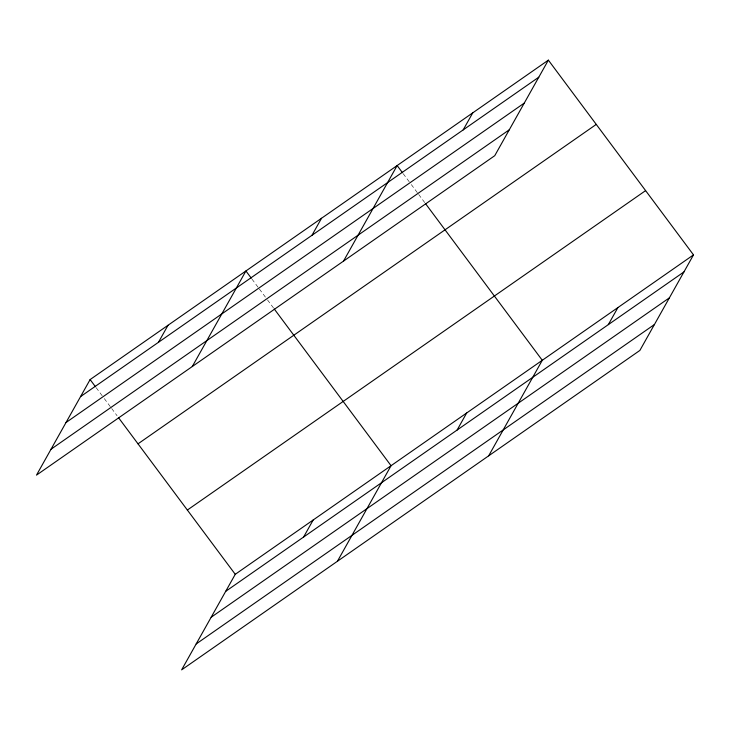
<?xml version="1.0" encoding="UTF-8"?>
<svg xmlns="http://www.w3.org/2000/svg" width="730" height="730" viewBox="0 0 730 730"><rect width="100%" height="100%" fill="white"/><g stroke="black" fill="none" stroke-linecap="round" stroke-linejoin="round"><path stroke-width="0.55" stroke-dasharray="3.65 2.74" d="M403.215 173.704L410.634 183.659M411.309 184.562L418.053 193.614M418.728 194.518L424.796 202.666M251.996 279.106L258.739 288.158M259.415 289.071L266.833 299.026M267.509 299.93L273.577 308.078M96.187 387.712L103.614 397.668M104.29 398.58L111.033 407.632M111.708 408.535L117.101 415.772"/><path stroke-width="1.09" d="M548.367 60.143L90.118 379.573L36.5 475.12L494.748 155.691L548.367 60.143L693.5 254.879L639.881 350.427L181.633 669.857L235.252 574.309L693.5 254.879M158.456 342.315L168.019 325.27M192.3 366.515L245.919 270.967L251.321 278.203M311.965 235.306L321.529 218.261M343.52 261.103L397.147 165.555L402.54 172.791M463.185 129.894L472.757 112.849M303.589 537.052L313.161 520.006M337.442 561.251L391.061 465.704L274.252 308.982M457.108 430.043L466.671 412.998M488.662 455.839L542.28 360.291L425.471 203.57M608.327 324.631L617.89 307.585M80.555 396.609L538.795 77.188M66.019 422.524L524.259 103.094M51.036 449.215L509.284 129.785M138.016 443.831L596.255 124.41M187.364 510.042L645.603 190.621M225.689 591.355L683.937 271.925M211.153 617.261L669.401 297.831M196.178 643.951L654.418 324.522M90.118 379.573L95.511 386.809M118.452 417.587L235.252 574.309"/></g></svg>
